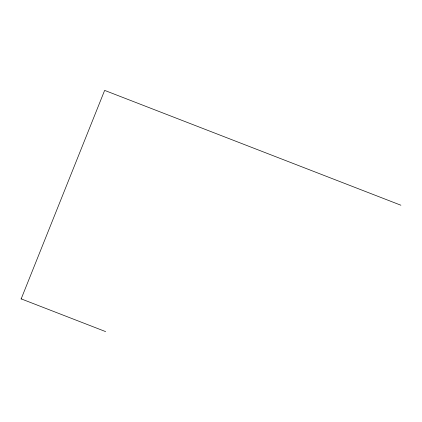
<?xml version="1.0" encoding="UTF-8"?>
<svg xmlns="http://www.w3.org/2000/svg" width="422" height="422" viewBox="0 0 422 422"><rect width="100%" height="100%" fill="white"/><g stroke="black" fill="none" stroke-linecap="round" stroke-linejoin="round"><path stroke-width="0.63" d="M21.1 299.066L104.64 90.392L400.9 205.224M21.111 298.845L105.637 331.608"/></g></svg>
